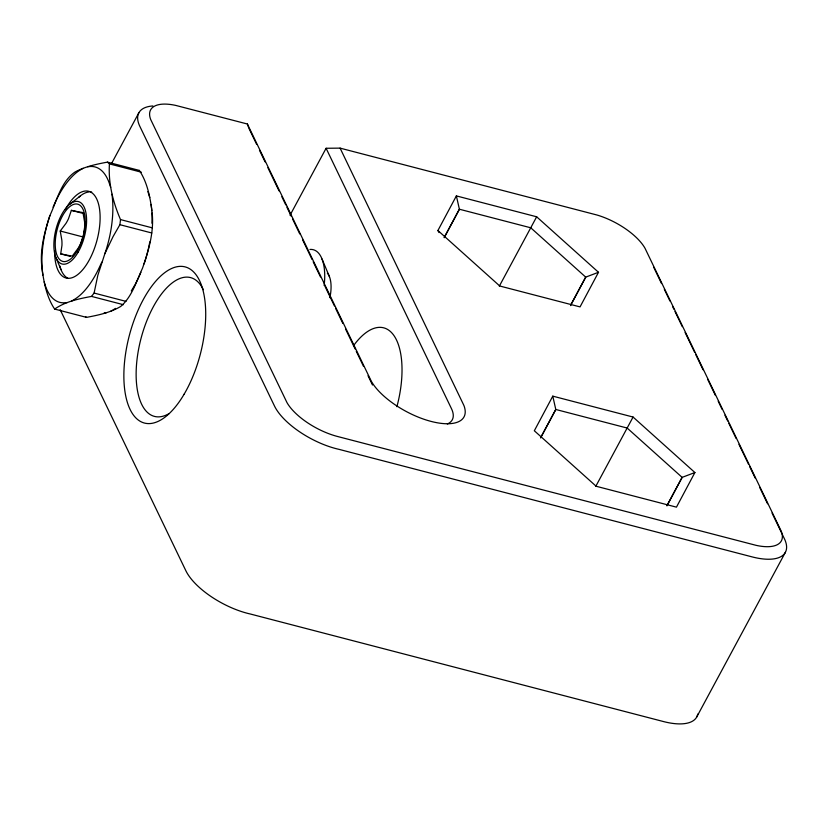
<?xml version="1.0" encoding="UTF-8"?>
<svg xmlns="http://www.w3.org/2000/svg" width="828" height="828" viewBox="0 0 828 828"><rect width="100%" height="100%" fill="white"/><g stroke="black" fill="none" stroke-linecap="round" stroke-linejoin="round"><path stroke-width="1.24" d="M107.454 162.122L109.431 163.892C108.168 183.06 112.981 202.084 120.505 219.586L119.905 224.698L113.084 236.57L104.866 253.689L97.818 275.351L94.092 293.06L91.515 296.403C78.753 298.815 65.484 301.537 54.627 309.072C46.13 296.455 43.304 279.895 41.628 264.763C40.189 247.965 44.805 231.416 49.897 215.58C56.832 200.759 61.003 181.539 75.151 171.934C85.139 166.552 96.39 164.182 107.454 162.122L139.332 170.413C147.829 183.04 150.665 199.589 152.331 214.721C153.801 233.02 148.491 251.039 142.54 268.127C136.444 281.272 131.931 296.931 120.681 306.474C110.279 312.653 98.253 315.168 86.505 317.372L54.627 309.072M60.703 253.865L61.945 245.419A44.847 33.948 50.9 0 0 61.841 240.213L60.237 231.022L65.95 223.415A44.847 35.2 -25.7 0 0 68.496 218.695L71.374 210.353L77.263 211.564A44.847 1.242 13.8 0 0 79.902 212.061L82.955 212.537L84.559 221.728A44.847 33.948 50.9 0 1 84.663 226.934L83.421 235.38L80.544 243.732A44.847 35.2 -25.7 0 1 78.008 248.441L72.295 256.049L69.242 255.573A44.847 1.242 13.8 0 1 66.592 255.076L60.703 253.865L70.473 256.411M49.897 215.58L48.49 219.927A69.966 31.826 -75.4 0 0 42.383 271.315L42.828 275.103M144.062 263.915L145.469 259.557A69.966 31.826 -75.4 0 0 149.816 241.828M53.064 207.176L54.803 203.202A69.966 31.826 -75.4 0 1 80.771 169.636L83.142 168.301M101.813 262.145L99.96 266.088A69.966 31.826 -75.4 0 1 73.992 299.664L71.736 301.019M437.919 230.515L456.373 195.905L536.658 216.791L598.499 272.288L580.045 306.898L499.76 286.012L437.919 230.515L439.047 232.616M444.201 237.719L459.395 209.225L456.373 195.905M570.533 305.615L585.717 277.132L598.499 272.288M552.783 396.146L534.329 430.757L596.17 486.264L676.455 507.15L694.899 472.54L633.068 417.043L552.783 396.146L555.795 409.477L540.612 437.96M666.944 505.867L682.127 477.373L694.899 472.54M536.658 216.791L499.315 286.177M633.068 417.043L595.725 486.429M111.325 163.944L138.835 112.836M290.028 215.27L326.097 148.274L340.091 148.129L597.081 215.042A45.447 19.137 28.3 0 1 644.991 248.214L781.228 531.172A45.447 19.137 28.3 0 1 756.099 545.341L337.472 436.47A45.447 19.137 28.3 0 1 286.964 402.574L150.737 119.615A45.447 19.137 28.3 0 1 175.867 105.446L247.386 124.014L371.348 381.315A53.789 22.646 28.3 0 0 431.119 421.421A53.789 22.646 28.3 0 0 463.866 405.389L340.091 148.129M444.274 237.294L459.395 209.225L530.758 227.793L585.717 277.132L570.606 305.201M541.284 436.418L555.795 409.477L627.169 428.045L682.127 477.373L667.016 505.442M696.762 716.924L785.42 552.266M69.645 204.299L80.244 196.029M138.462 171.034L139.332 170.413M110.817 311.193L112.391 310.303M87.675 166.738L89.797 166.531A69.966 31.826 -75.4 0 1 109.669 184.344L110.693 187.376M104.162 312.963L106.284 312.746M67.203 302.582L64.967 302.758A69.966 31.826 -75.4 0 1 44.205 281.83M109.431 163.892L141.309 172.183M120.505 219.586L152.383 227.886M71.374 210.353L83.576 213.531M119.905 224.698L151.783 232.989M60.237 231.022L83.431 237.056M94.092 293.06L125.97 301.361M91.515 296.403L123.393 304.694M85.481 316.565L86.505 317.372M653.685 267.216L661.531 283.538M664.335 289.355L669.945 301.009M672.75 306.836L673.878 309.165M674.996 311.494L682.293 326.646M685.098 332.473L694.63 352.283M695.758 354.612L703.044 369.754M707.536 379.079L715.392 395.391M718.197 401.218L722.12 409.374M724.924 415.201L727.729 421.028M728.847 423.356L736.144 438.498M738.949 444.325L748.481 464.135M749.609 466.464L755.219 478.118M759.7 487.444L767.556 503.755M772.048 513.07L784.385 538.707A54.41 22.915 28.3 0 1 752.124 556.892L339.066 449.366A54.41 22.915 28.3 0 1 274.503 406.041L139.87 126.405A54.41 22.915 28.3 0 1 152.901 105.953M326.097 148.274L451.436 408.597A44.815 18.868 28.3 0 1 447.337 423.988M248.845 128.174L256.68 144.445M259.474 150.251L265.074 161.874M267.868 167.68L279.057 190.926M281.851 196.743L285.774 204.878M286.892 207.197L291.363 216.491M292.491 218.82L299.757 233.931M302.562 239.737L312.073 259.495M313.191 261.824L320.467 276.925M324.938 286.229L334.45 305.977M335.568 308.306L342.844 323.417M345.638 329.223L355.15 348.981M356.268 351.31L363.544 366.411M368.025 375.715L372.496 385.01M60.185 309.693L185.845 570.699A54.41 22.915 28.3 0 0 250.408 614.024L663.466 721.55A54.41 22.915 28.3 0 0 697.756 714.067M322.009 259.009L329.451 276.666M55.818 257.322L61.024 269.68M247.386 124.014L248.483 127.129M149.764 197.55L148.864 194.549A69.966 31.826 -75.4 0 0 147.829 191.641M151.131 204.392L151.576 208.18A69.966 31.826 -75.4 0 1 151.793 210.716M112.049 194.228L112.38 197.975A69.966 31.826 -75.4 0 1 104.866 253.689M169.036 413.617A71.715 32.623 -75.4 0 1 141.578 336.385A71.715 32.623 -75.4 0 1 203.346 289.707M353.494 345.731A71.715 32.623 -75.4 0 1 393.766 335.309A71.715 32.623 -75.4 0 1 396.891 406.693M151.938 212.993A69.966 31.826 -75.4 0 1 151.948 223.239M140.895 272.267A69.966 31.826 -75.4 0 1 135.388 283.921M134.892 284.832A69.966 31.826 -75.4 0 1 131.3 290.876M115.506 308.378A69.966 31.826 -75.4 0 1 113.188 309.858M65.329 209.619A44.815 20.389 -75.4 0 1 98.635 204.423A44.815 20.389 -75.4 0 1 81.144 271.47A44.815 20.389 -75.4 0 1 54.658 250.501M67.844 278.249A44.815 20.389 -75.4 0 1 59.782 265.819M78.753 197.312A44.815 20.389 -75.4 0 1 88.989 191.961M90.366 191.93A44.815 20.389 -75.4 0 1 91.701 192.086M309.941 249.456A44.815 20.389 -75.4 0 1 324.141 285.474M327.37 273.126A26.879 12.223 -75.4 0 1 329.875 297.666M184.158 394.149A80.678 36.701 -75.4 0 0 186.3 267.247A80.678 36.701 -75.4 0 0 123.879 373.511A80.678 36.701 -75.4 0 0 184.158 394.149M77.325 250.812A29.58 13.455 -75.4 0 0 78.111 204.288A29.58 13.455 -75.4 0 0 55.228 243.246A29.58 13.455 -75.4 0 0 77.325 250.812M77.977 252.447A32.261 14.676 -75.4 0 0 78.826 201.701A32.261 14.676 -75.4 0 0 53.872 244.198A32.261 14.676 -75.4 0 0 77.977 252.447"/></g></svg>
